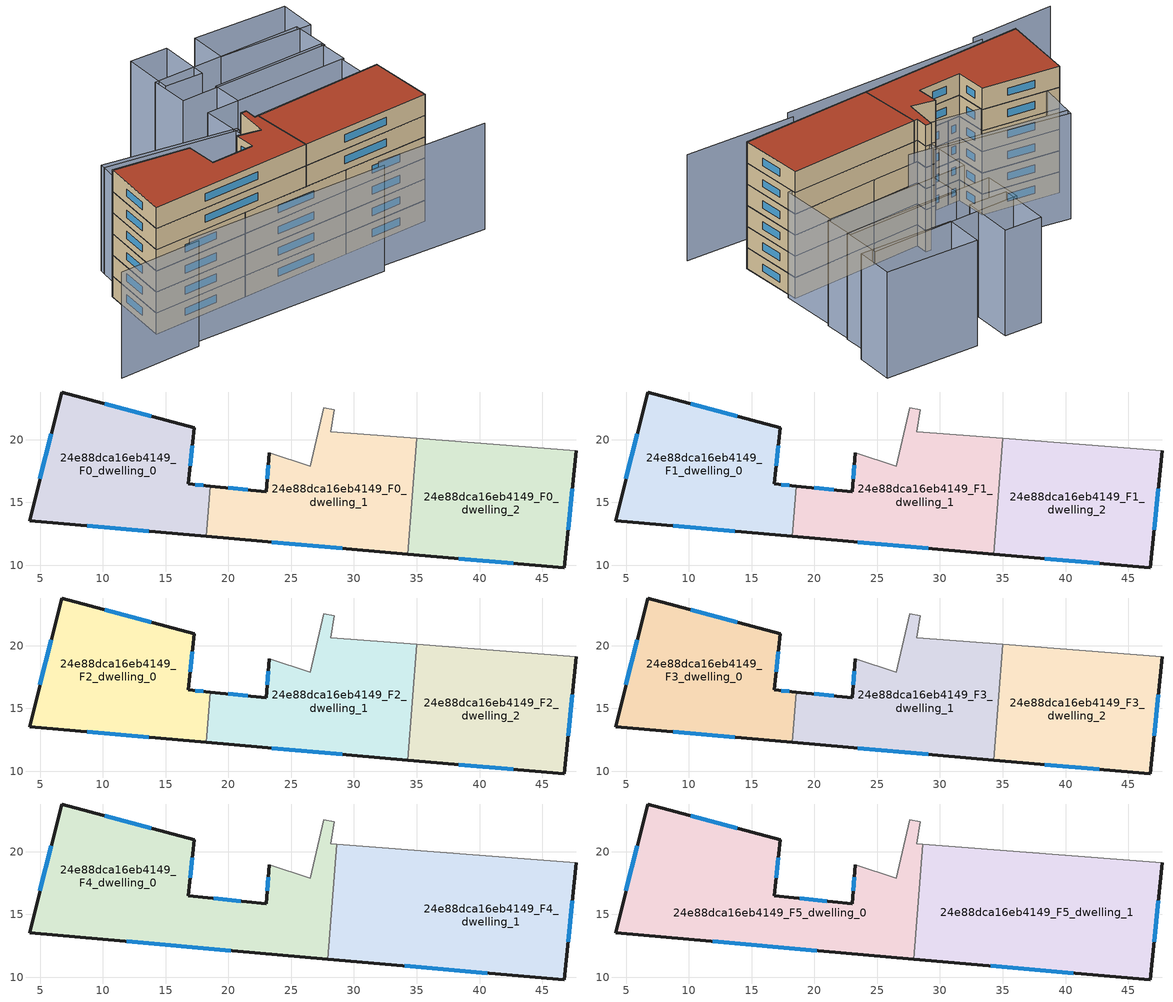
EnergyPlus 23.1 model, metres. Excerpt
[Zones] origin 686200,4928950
24e88dca16eb4149_F0_dwelling_0
 floor ground (EU_floor_Construction): 18.24,12.3 18.55,16.3 16.81,16.48 17.26,20.97 6.73,23.8 4.16,13.54 z0
 wall outside (EU_wall_Construction): 18.24,12.3 4.16,13.54 6.73,23.8 17.26,20.97 16.81,16.48 18.55,16.3 z0:3
 wall to 24e88dca16eb4149_F0_dwelling_1 (EU_wall_Construction): 18.55,16.3 18.24,12.3 z0:3
 window (EU_Window_Construction): 17.11,19.51 16.96,17.94 / 17.38,16.42 17.99,16.36 / 13.66,12.7 8.74,13.13 / 5,16.87 5.9,20.46 / 10.16,22.88 13.84,21.89 z0.98:2.02
24e88dca16eb4149_F0_dwelling_1
 floor ground (EU_floor_Construction): 34.28,10.88 35,20.1 28.14,20.63 28.43,22.38 27.59,22.53 26.51,17.88 23.27,18.96 23,15.87 18.55,16.3 18.24,12.3 z0
 wall outside (EU_wall_Construction): 34.28,10.88 18.24,12.3 / 18.55,16.3 23,15.87 23.27,18.96 z0:3
 wall to 24e88dca16eb4149_F0_dwelling_2 (EU_wall_Construction): 35,20.1 34.28,10.88 z0:3
 wall adiabatic (EU_wall_Construction): 23.27,18.96 26.51,17.88 27.59,22.53 28.43,22.38 28.14,20.63 35,20.1 z0:3
 window (EU_Window_Construction): 29.07,11.34 23.46,11.84 / 20,16.16 21.55,16.01 / 23.09,16.87 23.18,17.95 z0.98:2.02
24e88dca16eb4149_F0_dwelling_2
 floor ground (EU_floor_Construction): 46.75,9.79 47.68,19.12 35,20.1 34.28,10.88 z0
 wall outside (EU_wall_Construction): 47.68,19.12 46.75,9.79 34.28,10.88 z0:3
 wall adiabatic (EU_wall_Construction): 35,20.1 47.68,19.12 z0:3
 window (EU_Window_Construction): 47.38,16.08 47.05,12.82 / 42.7,10.14 38.34,10.53 z0.98:2.02
24e88dca16eb4149_F1_dwelling_0
 floor to 24e88dca16eb4149_F0_dwelling_0 (EU_floor_Construction): 18.24,12.3 18.55,16.3 16.81,16.48 17.26,20.97 6.73,23.8 4.16,13.54 z3
 wall outside (EU_wall_Construction): 18.24,12.3 4.16,13.54 6.73,23.8 17.26,20.97 16.81,16.48 18.55,16.3 z3:6
 wall to 24e88dca16eb4149_F1_dwelling_1 (EU_wall_Construction): 18.55,16.3 18.24,12.3 z3:6
 window (EU_Window_Construction): 17.11,19.51 16.96,17.94 / 17.38,16.42 17.99,16.36 / 13.66,12.7 8.74,13.13 / 5,16.87 5.9,20.46 / 10.16,22.88 13.84,21.89 z3.98:5.02
24e88dca16eb4149_F1_dwelling_1
 floor to 24e88dca16eb4149_F0_dwelling_1 (EU_floor_Construction): 34.28,10.88 35,20.1 28.14,20.63 28.43,22.38 27.59,22.53 26.51,17.88 23.27,18.96 23,15.87 18.55,16.3 18.24,12.3 z3
 wall outside (EU_wall_Construction): 34.28,10.88 18.24,12.3 / 18.55,16.3 23,15.87 23.27,18.96 z3:6
 wall to 24e88dca16eb4149_F1_dwelling_2 (EU_wall_Construction): 35,20.1 34.28,10.88 z3:6
 wall adiabatic (EU_wall_Construction): 23.27,18.96 26.51,17.88 27.59,22.53 28.43,22.38 28.14,20.63 35,20.1 z3:6
 window (EU_Window_Construction): 29.07,11.34 23.46,11.84 / 20,16.16 21.55,16.01 / 23.09,16.87 23.18,17.95 z3.98:5.02
24e88dca16eb4149_F1_dwelling_2
 floor to 24e88dca16eb4149_F0_dwelling_2 (EU_floor_Construction): 46.75,9.79 47.68,19.12 35,20.1 34.28,10.88 z3
 wall outside (EU_wall_Construction): 47.68,19.12 46.75,9.79 34.28,10.88 z3:6
 wall adiabatic (EU_wall_Construction): 35,20.1 47.68,19.12 z3:6
 window (EU_Window_Construction): 47.38,16.08 47.05,12.82 / 42.7,10.14 38.34,10.53 z3.98:5.02
24e88dca16eb4149_F2_dwelling_0
 floor to 24e88dca16eb4149_F1_dwelling_0 (EU_floor_Construction): 18.24,12.3 18.55,16.3 16.81,16.48 17.26,20.97 6.73,23.8 4.16,13.54 z6
 wall outside (EU_wall_Construction): 18.24,12.3 4.16,13.54 6.73,23.8 17.26,20.97 16.81,16.48 18.55,16.3 z6:9
 wall to 24e88dca16eb4149_F2_dwelling_1 (EU_wall_Construction): 18.55,16.3 18.24,12.3 z6:9
 window (EU_Window_Construction): 17.11,19.51 16.96,17.94 / 17.38,16.42 17.99,16.36 / 13.66,12.7 8.74,13.13 / 5,16.87 5.9,20.46 / 10.16,22.88 13.84,21.89 z6.98:8.02
24e88dca16eb4149_F2_dwelling_1
 floor to 24e88dca16eb4149_F1_dwelling_1 (EU_floor_Construction): 34.28,10.88 35,20.1 28.14,20.63 28.43,22.38 27.59,22.53 26.51,17.88 23.27,18.96 23,15.87 18.55,16.3 18.24,12.3 z6
 wall outside (EU_wall_Construction): 34.28,10.88 18.24,12.3 / 18.55,16.3 23,15.87 23.27,18.96 z6:9
 wall to 24e88dca16eb4149_F2_dwelling_2 (EU_wall_Construction): 35,20.1 34.28,10.88 z6:9
 wall adiabatic (EU_wall_Construction): 23.27,18.96 26.51,17.88 27.59,22.53 28.43,22.38 28.14,20.63 35,20.1 z6:9
 window (EU_Window_Construction): 29.07,11.34 23.46,11.84 / 20,16.16 21.55,16.01 / 23.09,16.87 23.18,17.95 z6.98:8.02
24e88dca16eb4149_F2_dwelling_2
 floor to 24e88dca16eb4149_F1_dwelling_2 (EU_floor_Construction): 46.75,9.79 47.68,19.12 35,20.1 34.28,10.88 z6
 wall outside (EU_wall_Construction): 47.68,19.12 46.75,9.79 34.28,10.88 z6:9
 wall adiabatic (EU_wall_Construction): 35,20.1 47.68,19.12 z6:9
 window (EU_Window_Construction): 47.38,16.08 47.05,12.82 / 42.7,10.14 38.34,10.53 z6.98:8.02
24e88dca16eb4149_F3_dwelling_0
 floor to 24e88dca16eb4149_F2_dwelling_0 (EU_floor_Construction): 18.24,12.3 18.55,16.3 16.81,16.48 17.26,20.97 6.73,23.8 4.16,13.54 z9
 wall outside (EU_wall_Construction): 18.24,12.3 4.16,13.54 6.73,23.8 17.26,20.97 16.81,16.48 18.55,16.3 z9:12
 wall to 24e88dca16eb4149_F3_dwelling_1 (EU_wall_Construction): 18.55,16.3 18.24,12.3 z9:12
 window (EU_Window_Construction): 17.11,19.51 16.96,17.94 / 17.38,16.42 17.99,16.36 / 13.66,12.7 8.74,13.13 / 5,16.87 5.9,20.46 / 10.16,22.88 13.84,21.89 z9.98:11.02
24e88dca16eb4149_F3_dwelling_1
 floor to 24e88dca16eb4149_F2_dwelling_1 (EU_floor_Construction): 34.28,10.88 35,20.1 28.14,20.63 28.43,22.38 27.59,22.53 26.51,17.88 23.27,18.96 23,15.87 18.55,16.3 18.24,12.3 z9
 wall outside (EU_wall_Construction): 34.28,10.88 18.24,12.3 / 18.55,16.3 23,15.87 23.27,18.96 z9:12
 wall to 24e88dca16eb4149_F3_dwelling_2 (EU_wall_Construction): 35,20.1 34.28,10.88 z9:12
 wall adiabatic (EU_wall_Construction): 23.27,18.96 26.51,17.88 27.59,22.53 28.43,22.38 28.14,20.63 35,20.1 z9:12
 window (EU_Window_Construction): 29.07,11.34 23.46,11.84 / 20,16.16 21.55,16.01 / 23.09,16.87 23.18,17.95 z9.98:11.02
24e88dca16eb4149_F3_dwelling_2
 floor to 24e88dca16eb4149_F2_dwelling_2 (EU_floor_Construction): 46.75,9.79 47.68,19.12 35,20.1 34.28,10.88 z9
 wall outside (EU_wall_Construction): 47.68,19.12 46.75,9.79 34.28,10.88 z9:12
 wall adiabatic (EU_wall_Construction): 35,20.1 47.68,19.12 z9:12
 window (EU_Window_Construction): 47.38,16.08 47.05,12.82 / 42.7,10.14 38.34,10.53 z9.98:11.02
24e88dca16eb4149_F4_dwelling_0
 floor to 24e88dca16eb4149_F3_dwelling_0 (EU_floor_Construction): 18.24,12.3 18.55,16.3 16.81,16.48 17.26,20.97 6.73,23.8 4.16,13.54 z12
 floor to 24e88dca16eb4149_F3_dwelling_1 (EU_floor_Construction): 27.93,11.44 28.64,20.59 28.14,20.63 28.43,22.38 27.59,22.53 26.51,17.88 23.27,18.96 23,15.87 18.55,16.3 18.24,12.3 z12
 wall outside (EU_wall_Construction): 27.93,11.44 4.16,13.54 6.73,23.8 17.26,20.97 16.81,16.48 23,15.87 23.27,18.96 z12:15
 wall to 24e88dca16eb4149_F4_dwelling_1 (EU_wall_Construction): 28.64,20.59 27.93,11.44 z12:15
 wall adiabatic (EU_wall_Construction): 23.27,18.96 26.51,17.88 27.59,22.53 28.43,22.38 28.14,20.63 28.64,20.59 z12:15
 window (EU_Window_Construction): 20.2,12.12 11.89,12.86 / 5,16.87 5.9,20.46 / 10.16,22.88 13.84,21.89 / 17.11,19.51 16.96,17.94 / 18.82,16.28 20.99,16.06 / 23.09,16.87 23.18,17.95 z12.98:14.02
24e88dca16eb4149_F4_dwelling_1
 floor to 24e88dca16eb4149_F3_dwelling_1 (EU_floor_Construction): 34.28,10.88 35,20.1 28.64,20.59 27.93,11.44 z12
 floor to 24e88dca16eb4149_F3_dwelling_2 (EU_floor_Construction): 46.75,9.79 47.68,19.12 35,20.1 34.28,10.88 z12
 wall outside (EU_wall_Construction): 47.68,19.12 46.75,9.79 27.93,11.44 z12:15
 wall adiabatic (EU_wall_Construction): 28.64,20.59 47.68,19.12 z12:15
 window (EU_Window_Construction): 47.38,16.08 47.05,12.82 / 40.63,10.32 34.05,10.9 z12.98:14.02
24e88dca16eb4149_F5_dwelling_0
 floor to 24e88dca16eb4149_F4_dwelling_0 (EU_floor_Construction): 27.93,11.44 28.64,20.59 28.14,20.63 28.43,22.38 27.59,22.53 26.51,17.88 23.27,18.96 23,15.87 16.81,16.48 17.26,20.97 6.73,23.8 4.16,13.54 z15
 wall outside (EU_wall_Construction): 27.93,11.44 4.16,13.54 6.73,23.8 17.26,20.97 16.81,16.48 23,15.87 23.27,18.96 z15:18
 wall to 24e88dca16eb4149_F5_dwelling_1 (EU_wall_Construction): 28.64,20.59 27.93,11.44 z15:18
 wall adiabatic (EU_wall_Construction): 23.27,18.96 26.51,17.88 27.59,22.53 28.43,22.38 28.14,20.63 28.64,20.59 z15:18
 window (EU_Window_Construction): 20.2,12.12 11.89,12.86 / 5,16.87 5.9,20.46 / 10.16,22.88 13.84,21.89 / 17.11,19.51 16.96,17.94 / 18.82,16.28 20.99,16.06 / 23.09,16.87 23.18,17.95 z15.98:17.02
 roof outside (EU_roof_Construction): 28.43,22.38 28.14,20.63 28.64,20.59 27.93,11.44 4.16,13.54 6.73,23.8 17.26,20.97 16.81,16.48 23,15.87 23.27,18.96 26.51,17.88 27.59,22.53 z18
24e88dca16eb4149_F5_dwelling_1
 floor to 24e88dca16eb4149_F4_dwelling_1 (EU_floor_Construction): 46.75,9.79 47.68,19.12 28.64,20.59 27.93,11.44 z15
 wall outside (EU_wall_Construction): 47.68,19.12 46.75,9.79 27.93,11.44 z15:18
 wall adiabatic (EU_wall_Construction): 28.64,20.59 47.68,19.12 z15:18
 window (EU_Window_Construction): 47.38,16.08 47.05,12.82 / 40.63,10.32 34.05,10.9 z15.98:17.02
 roof outside (EU_roof_Construction): 47.68,19.12 46.75,9.79 27.93,11.44 28.64,20.59 z18
shading: -6.25,9.09 5.85,7.87 / 5.28,8.86 34.7,4.77 / 34.88,5.84 50.59,3.29 / 31.35,22.41 9.99,28.45 / 28.32,28.99 49.09,26.64 / 49.09,26.64 48.16,18.36 / 48.16,18.36 27.38,20.71 / 27.38,20.71 28.32,28.99 / 49.43,26.6 33.04,28.39 / 33.04,28.39 33.52,32.82 / 33.52,32.82 49.91,31.03 / 49.91,31.03 49.43,26.6 / 28.96,38.69 50.7,36.01 / 50.7,36.01 50.03,30.53 / 50.03,30.53 28.28,33.2 / 28.28,33.2 28.96,38.69 / 39.91,42.85 53.17,40.63 / 53.17,40.63 52.26,35.17 / 52.26,35.17 38.99,37.39 / 38.99,37.39 39.91,42.85 / 35.75,43.56 34.53,36.2 / 34.53,36.2 29.19,37.09 / 29.19,37.09 30.41,44.44 / 30.41,44.44 35.75,43.56 / 26.5,17.88 8.43,23.34 / 8.43,23.34 10.21,29.22 / 10.21,29.22 28.28,23.75 / 28.28,23.75 26.5,17.88 z0:15
[Building]
EU S2 Campaign: North Axis=0; Terrain=City; Solar Distribution=FullExterior
[Site:Location]
Bologna: Latitude=44.5; Longitude=11.25; Time Zone=1; Elevation=37
[SizingPeriod:WeatherFileDays]
AnnualSizingPeriod: Begin Month=1; Begin Day of Month=1; End Month=12; End Day of Month=31; Day of Week for Start Day=Monday; Use Weather File Daylight Saving Period=No; Use Weather File Rain and Snow Indicators=No
[MATERIAL]
EU_InternalMass_Material: Roughness=MediumRough; Thickness=0.1; Conductivity=1; Density=1800; Specific Heat=900; Thermal Absorptance=0.9; Solar Absorptance=0.7; Visible Absorptance=0.7
[MATERIAL:NOMASS] Roughness=MediumRough; Thermal Absorptance=0.9; Solar Absorptance=0.7; Visible Absorptance=0.7
Name | Thermal Resistance
EU_wall_NoMass | 0.905828
EU_roof_NoMass | 0.37593
EU_floor_NoMass | 0.67114
[WINDOWMATERIAL:SIMPLEGLAZINGSYSTEM]
EU_Window_SimpleGlazing: UFactor=4.52486; Solar Heat Gain Coefficient=0.85; Visible Transmittance=0.85
[CONSTRUCTION]
EU_wall_Construction: EU_wall_NoMass
EU_roof_Construction: EU_roof_NoMass
EU_floor_Construction: EU_floor_NoMass
EU_InternalMass_Construction: EU_InternalMass_Material
EU_Window_Construction: EU_Window_SimpleGlazing
[ZONE] Type=1; Multiplier=1; Ceiling Height=autocalculate; Floor Area=autocalculate; Part of Total Floor Area=Yes
Name | Volume
24e88dca16eb4149_F0_dwelling_0; 24e88dca16eb4149_F1_dwelling_0; 24e88dca16eb4149_F2_dwelling_0; 24e88dca16eb4149_F3_dwelling_0 | 352.363
24e88dca16eb4149_F4_dwelling_0; 24e88dca16eb4149_F5_dwelling_0 | 528.537
24e88dca16eb4149_F0_dwelling_1; 24e88dca16eb4149_F1_dwelling_1; 24e88dca16eb4149_F2_dwelling_1; 24e88dca16eb4149_F3_dwelling_1 | 352.359
24e88dca16eb4149_F4_dwelling_1; 24e88dca16eb4149_F5_dwelling_1 | 528.534
24e88dca16eb4149_F0_dwelling_2; 24e88dca16eb4149_F1_dwelling_2; 24e88dca16eb4149_F2_dwelling_2; 24e88dca16eb4149_F3_dwelling_2 | 352.367
[INTERNALMASS] Construction=EU_InternalMass_Construction
Name | Zone or ZoneList | Surface Area
24e88dca16eb4149_F0_dwelling_0_EU_InternalMass | 24e88dca16eb4149_F0_dwelling_0 | 117.454
24e88dca16eb4149_F0_dwelling_1_EU_InternalMass | 24e88dca16eb4149_F0_dwelling_1 | 117.453
24e88dca16eb4149_F0_dwelling_2_EU_InternalMass | 24e88dca16eb4149_F0_dwelling_2 | 117.455
24e88dca16eb4149_F1_dwelling_0_EU_InternalMass | 24e88dca16eb4149_F1_dwelling_0 | 117.454
24e88dca16eb4149_F1_dwelling_1_EU_InternalMass | 24e88dca16eb4149_F1_dwelling_1 | 117.453
24e88dca16eb4149_F1_dwelling_2_EU_InternalMass | 24e88dca16eb4149_F1_dwelling_2 | 117.455
24e88dca16eb4149_F2_dwelling_0_EU_InternalMass | 24e88dca16eb4149_F2_dwelling_0 | 117.454
24e88dca16eb4149_F2_dwelling_1_EU_InternalMass | 24e88dca16eb4149_F2_dwelling_1 | 117.453
24e88dca16eb4149_F2_dwelling_2_EU_InternalMass | 24e88dca16eb4149_F2_dwelling_2 | 117.455
24e88dca16eb4149_F3_dwelling_0_EU_InternalMass | 24e88dca16eb4149_F3_dwelling_0 | 117.454
24e88dca16eb4149_F3_dwelling_1_EU_InternalMass | 24e88dca16eb4149_F3_dwelling_1 | 117.453
24e88dca16eb4149_F3_dwelling_2_EU_InternalMass | 24e88dca16eb4149_F3_dwelling_2 | 117.455
24e88dca16eb4149_F4_dwelling_0_EU_InternalMass | 24e88dca16eb4149_F4_dwelling_0 | 176.179
24e88dca16eb4149_F4_dwelling_1_EU_InternalMass | 24e88dca16eb4149_F4_dwelling_1 | 176.178
24e88dca16eb4149_F5_dwelling_0_EU_InternalMass | 24e88dca16eb4149_F5_dwelling_0 | 176.179
24e88dca16eb4149_F5_dwelling_1_EU_InternalMass | 24e88dca16eb4149_F5_dwelling_1 | 176.178
[OTHEREQUIPMENT] Fuel Type=Electricity; Design Level Calculation Method=Watts/Area; Power per Zone Floor Area=1; Fraction Latent=0; Fraction Radiant=0; Fraction Lost=0; Carbon Dioxide Generation Rate=0; EndUse Subcategory=EU_Step8_InternalGains
Name | Zone or ZoneList or Space or SpaceList | Schedule
EU_Step8_InternalGain_24e88dca16eb4149_F0_dwelling_0_f000 | 24e88dca16eb4149_F0_dwelling_0 | EU_Step8_GainSchedule_24e88dca16eb4149_F0_dwelling_0_f000
EU_Step8_InternalGain_24e88dca16eb4149_F0_dwelling_1_f000 | 24e88dca16eb4149_F0_dwelling_1 | EU_Step8_GainSchedule_24e88dca16eb4149_F0_dwelling_1_f000
EU_Step8_InternalGain_24e88dca16eb4149_F0_dwelling_2_f000 | 24e88dca16eb4149_F0_dwelling_2 | EU_Step8_GainSchedule_24e88dca16eb4149_F0_dwelling_2_f000
EU_Step8_InternalGain_24e88dca16eb4149_F1_dwelling_0_f000 | 24e88dca16eb4149_F1_dwelling_0 | EU_Step8_GainSchedule_24e88dca16eb4149_F1_dwelling_0_f000
EU_Step8_InternalGain_24e88dca16eb4149_F1_dwelling_1_f000 | 24e88dca16eb4149_F1_dwelling_1 | EU_Step8_GainSchedule_24e88dca16eb4149_F1_dwelling_1_f000
EU_Step8_InternalGain_24e88dca16eb4149_F1_dwelling_2_f000 | 24e88dca16eb4149_F1_dwelling_2 | EU_Step8_GainSchedule_24e88dca16eb4149_F1_dwelling_2_f000
EU_Step8_InternalGain_24e88dca16eb4149_F2_dwelling_0_f000 | 24e88dca16eb4149_F2_dwelling_0 | EU_Step8_GainSchedule_24e88dca16eb4149_F2_dwelling_0_f000
EU_Step8_InternalGain_24e88dca16eb4149_F2_dwelling_1_f000 | 24e88dca16eb4149_F2_dwelling_1 | EU_Step8_GainSchedule_24e88dca16eb4149_F2_dwelling_1_f000
EU_Step8_InternalGain_24e88dca16eb4149_F2_dwelling_2_f000 | 24e88dca16eb4149_F2_dwelling_2 | EU_Step8_GainSchedule_24e88dca16eb4149_F2_dwelling_2_f000
EU_Step8_InternalGain_24e88dca16eb4149_F3_dwelling_0_f000 | 24e88dca16eb4149_F3_dwelling_0 | EU_Step8_GainSchedule_24e88dca16eb4149_F3_dwelling_0_f000
EU_Step8_InternalGain_24e88dca16eb4149_F3_dwelling_1_f000 | 24e88dca16eb4149_F3_dwelling_1 | EU_Step8_GainSchedule_24e88dca16eb4149_F3_dwelling_1_f000
EU_Step8_InternalGain_24e88dca16eb4149_F3_dwelling_2_f000 | 24e88dca16eb4149_F3_dwelling_2 | EU_Step8_GainSchedule_24e88dca16eb4149_F3_dwelling_2_f000
EU_Step8_InternalGain_24e88dca16eb4149_F4_dwelling_0_f000 | 24e88dca16eb4149_F4_dwelling_0 | EU_Step8_GainSchedule_24e88dca16eb4149_F4_dwelling_0_f000
EU_Step8_InternalGain_24e88dca16eb4149_F4_dwelling_1_f000 | 24e88dca16eb4149_F4_dwelling_1 | EU_Step8_GainSchedule_24e88dca16eb4149_F4_dwelling_1_f000
EU_Step8_InternalGain_24e88dca16eb4149_F5_dwelling_0_f000 | 24e88dca16eb4149_F5_dwelling_0 | EU_Step8_GainSchedule_24e88dca16eb4149_F5_dwelling_0_f000
EU_Step8_InternalGain_24e88dca16eb4149_F5_dwelling_1_f000 | 24e88dca16eb4149_F5_dwelling_1 | EU_Step8_GainSchedule_24e88dca16eb4149_F5_dwelling_1_f000
[ZONEVENTILATION:DESIGNFLOWRATE] Schedule=EU_AlwaysOn; Design Flow Rate Calculation Method=AirChanges/Hour; Air Changes per Hour=0.73129; Ventilation Type=Natural; Fan Pressure Rise=0; Fan Total Efficiency=1; Constant Term Coefficient=1; Temperature Term Coefficient=0; Velocity Term Coefficient=0; Velocity Squared Term Coefficient=0; Minimum Indoor Temperature=-100; Maximum Indoor Temperature=100; Delta Temperature=-100; Minimum Outdoor Temperature=-100; Maximum Outdoor Temperature=100; Maximum Wind Speed=40
Name | Zone or ZoneList or Space or SpaceList
EU_ConstantAir_24e88dca16eb4149_F0_dwelling_0 | 24e88dca16eb4149_F0_dwelling_0
EU_ConstantAir_24e88dca16eb4149_F0_dwelling_1 | 24e88dca16eb4149_F0_dwelling_1
EU_ConstantAir_24e88dca16eb4149_F0_dwelling_2 | 24e88dca16eb4149_F0_dwelling_2
EU_ConstantAir_24e88dca16eb4149_F1_dwelling_0 | 24e88dca16eb4149_F1_dwelling_0
EU_ConstantAir_24e88dca16eb4149_F1_dwelling_1 | 24e88dca16eb4149_F1_dwelling_1
EU_ConstantAir_24e88dca16eb4149_F1_dwelling_2 | 24e88dca16eb4149_F1_dwelling_2
EU_ConstantAir_24e88dca16eb4149_F2_dwelling_0 | 24e88dca16eb4149_F2_dwelling_0
EU_ConstantAir_24e88dca16eb4149_F2_dwelling_1 | 24e88dca16eb4149_F2_dwelling_1
EU_ConstantAir_24e88dca16eb4149_F2_dwelling_2 | 24e88dca16eb4149_F2_dwelling_2
EU_ConstantAir_24e88dca16eb4149_F3_dwelling_0 | 24e88dca16eb4149_F3_dwelling_0
EU_ConstantAir_24e88dca16eb4149_F3_dwelling_1 | 24e88dca16eb4149_F3_dwelling_1
EU_ConstantAir_24e88dca16eb4149_F3_dwelling_2 | 24e88dca16eb4149_F3_dwelling_2
EU_ConstantAir_24e88dca16eb4149_F4_dwelling_0 | 24e88dca16eb4149_F4_dwelling_0
EU_ConstantAir_24e88dca16eb4149_F4_dwelling_1 | 24e88dca16eb4149_F4_dwelling_1
EU_ConstantAir_24e88dca16eb4149_F5_dwelling_0 | 24e88dca16eb4149_F5_dwelling_0
EU_ConstantAir_24e88dca16eb4149_F5_dwelling_1 | 24e88dca16eb4149_F5_dwelling_1
[HVACTEMPLATE:THERMOSTAT] Constant Heating Setpoint=20; Constant Cooling Setpoint=50
EU_HeatOnly_24e88dca16eb4149_F0_dwelling_0; EU_HeatOnly_24e88dca16eb4149_F0_dwelling_1; EU_HeatOnly_24e88dca16eb4149_F0_dwelling_2; EU_HeatOnly_24e88dca16eb4149_F1_dwelling_0; EU_HeatOnly_24e88dca16eb4149_F1_dwelling_1; EU_HeatOnly_24e88dca16eb4149_F1_dwelling_2; EU_HeatOnly_24e88dca16eb4149_F2_dwelling_0; EU_HeatOnly_24e88dca16eb4149_F2_dwelling_1; EU_HeatOnly_24e88dca16eb4149_F2_dwelling_2; EU_HeatOnly_24e88dca16eb4149_F3_dwelling_0; EU_HeatOnly_24e88dca16eb4149_F3_dwelling_1; EU_HeatOnly_24e88dca16eb4149_F3_dwelling_2; EU_HeatOnly_24e88dca16eb4149_F4_dwelling_0; EU_HeatOnly_24e88dca16eb4149_F4_dwelling_1; EU_HeatOnly_24e88dca16eb4149_F5_dwelling_0; EU_HeatOnly_24e88dca16eb4149_F5_dwelling_1
[HVACTEMPLATE:ZONE:IDEALLOADSAIRSYSTEM] System Availability Schedule=EU_AlwaysOn; Maximum Heating Supply Air Temperature=50; Minimum Cooling Supply Air Temperature=13; Maximum Heating Supply Air Humidity Ratio=0.0156; Minimum Cooling Supply Air Humidity Ratio=0.0077; Heating Limit=NoLimit; Cooling Limit=NoLimit; Heating Availability Schedule=EU_AlwaysOn; Cooling Availability Schedule=EU_CoolingOff; Dehumidification Control Type=ConstantSensibleHeatRatio; Cooling Sensible Heat Ratio=0.7; Dehumidification Setpoint=60; Humidification Control Type=None; Humidification Setpoint=30; Outdoor Air Method=None; Outdoor Air Flow Rate per Person=0.00944; Outdoor Air Flow Rate per Zone Floor Area=0; Outdoor Air Flow Rate per Zone=0; Demand Controlled Ventilation Type=None; Outdoor Air Economizer Type=NoEconomizer; Heat Recovery Type=None; Sensible Heat Recovery Effectiveness=0.7; Latent Heat Recovery Effectiveness=0.65
Name | Template Thermostat
24e88dca16eb4149_F0_dwelling_0 | EU_HeatOnly_24e88dca16eb4149_F0_dwelling_0
24e88dca16eb4149_F0_dwelling_1 | EU_HeatOnly_24e88dca16eb4149_F0_dwelling_1
24e88dca16eb4149_F0_dwelling_2 | EU_HeatOnly_24e88dca16eb4149_F0_dwelling_2
24e88dca16eb4149_F1_dwelling_0 | EU_HeatOnly_24e88dca16eb4149_F1_dwelling_0
24e88dca16eb4149_F1_dwelling_1 | EU_HeatOnly_24e88dca16eb4149_F1_dwelling_1
24e88dca16eb4149_F1_dwelling_2 | EU_HeatOnly_24e88dca16eb4149_F1_dwelling_2
24e88dca16eb4149_F2_dwelling_0 | EU_HeatOnly_24e88dca16eb4149_F2_dwelling_0
24e88dca16eb4149_F2_dwelling_1 | EU_HeatOnly_24e88dca16eb4149_F2_dwelling_1
24e88dca16eb4149_F2_dwelling_2 | EU_HeatOnly_24e88dca16eb4149_F2_dwelling_2
24e88dca16eb4149_F3_dwelling_0 | EU_HeatOnly_24e88dca16eb4149_F3_dwelling_0
24e88dca16eb4149_F3_dwelling_1 | EU_HeatOnly_24e88dca16eb4149_F3_dwelling_1
24e88dca16eb4149_F3_dwelling_2 | EU_HeatOnly_24e88dca16eb4149_F3_dwelling_2
24e88dca16eb4149_F4_dwelling_0 | EU_HeatOnly_24e88dca16eb4149_F4_dwelling_0
24e88dca16eb4149_F4_dwelling_1 | EU_HeatOnly_24e88dca16eb4149_F4_dwelling_1
24e88dca16eb4149_F5_dwelling_0 | EU_HeatOnly_24e88dca16eb4149_F5_dwelling_0
24e88dca16eb4149_F5_dwelling_1 | EU_HeatOnly_24e88dca16eb4149_F5_dwelling_1
[SIZING:ZONE] Zone Cooling Design Supply Air Temperature Input Method=SupplyAirTemperature; Zone Cooling Design Supply Air Temperature=13; Zone Heating Design Supply Air Temperature Input Method=SupplyAirTemperature; Zone Heating Design Supply Air Temperature=50; Zone Cooling Design Supply Air Humidity Ratio=0.008; Zone Heating Design Supply Air Humidity Ratio=0.008; Cooling Design Air Flow Method=DesignDay; Cooling Design Air Flow Rate=0; Cooling Minimum Air Flow per Zone Floor Area=0.000762; Cooling Minimum Air Flow=0; Cooling Minimum Air Flow Fraction=0.2; Heating Design Air Flow Method=DesignDay; Heating Design Air Flow Rate=0; Heating Maximum Air Flow per Zone Floor Area=0.002032; Heating Maximum Air Flow=0.141576; Heating Maximum Air Flow Fraction=0.3; Account for Dedicated Outdoor Air System=No; Dedicated Outdoor Air System Control Strategy=NeutralSupplyAir; Dedicated Outdoor Air Low Setpoint Temperature for Design=autosize; Dedicated Outdoor Air High Setpoint Temperature for Design=autosize; Zone Load Sizing Method=Sensible Load Only No Latent Load; Zone Latent Cooling Design Supply Air Humidity Ratio Input Method=HumidityRatioDifference; Zone Cooling Design Supply Air Humidity Ratio Difference=0.005; Zone Latent Heating Design Supply Air Humidity Ratio Input Method=HumidityRatioDifference; Zone Humidification Design Supply Air Humidity Ratio Difference=0.005
24e88dca16eb4149_F0_dwelling_0; 24e88dca16eb4149_F0_dwelling_1; 24e88dca16eb4149_F0_dwelling_2; 24e88dca16eb4149_F1_dwelling_0; 24e88dca16eb4149_F1_dwelling_1; 24e88dca16eb4149_F1_dwelling_2; 24e88dca16eb4149_F2_dwelling_0; 24e88dca16eb4149_F2_dwelling_1; 24e88dca16eb4149_F2_dwelling_2; 24e88dca16eb4149_F3_dwelling_0; 24e88dca16eb4149_F3_dwelling_1; 24e88dca16eb4149_F3_dwelling_2; 24e88dca16eb4149_F4_dwelling_0; 24e88dca16eb4149_F4_dwelling_1; 24e88dca16eb4149_F5_dwelling_0; 24e88dca16eb4149_F5_dwelling_1
[SCHEDULE:CONSTANT]
Name | Hourly Value
EU_AlwaysOn | 1
EU_CoolingOff | 0
[SCHEDULE:FILE] Column Number=1; Rows to Skip at Top=0; Number of Hours of Data=8760; Column Separator=Comma; Interpolate to Timestep=No; Minutes per Item=60; Adjust Schedule for Daylight Savings=Yes
Name | File
EU_Step8_GainSchedule_24e88dca16eb4149_F0_dwelling_0_f000 | ../../schedules/24e88dca16eb4149/24e88dca16eb4149_F0_dwelling_0_f000_gain.csv
EU_Step8_GainSchedule_24e88dca16eb4149_F0_dwelling_1_f000 | ../../schedules/24e88dca16eb4149/24e88dca16eb4149_F0_dwelling_1_f000_gain.csv
EU_Step8_GainSchedule_24e88dca16eb4149_F0_dwelling_2_f000 | ../../schedules/24e88dca16eb4149/24e88dca16eb4149_F0_dwelling_2_f000_gain.csv
EU_Step8_GainSchedule_24e88dca16eb4149_F1_dwelling_0_f000 | ../../schedules/24e88dca16eb4149/24e88dca16eb4149_F1_dwelling_0_f000_gain.csv
EU_Step8_GainSchedule_24e88dca16eb4149_F1_dwelling_1_f000 | ../../schedules/24e88dca16eb4149/24e88dca16eb4149_F1_dwelling_1_f000_gain.csv
EU_Step8_GainSchedule_24e88dca16eb4149_F1_dwelling_2_f000 | ../../schedules/24e88dca16eb4149/24e88dca16eb4149_F1_dwelling_2_f000_gain.csv
EU_Step8_GainSchedule_24e88dca16eb4149_F2_dwelling_0_f000 | ../../schedules/24e88dca16eb4149/24e88dca16eb4149_F2_dwelling_0_f000_gain.csv
EU_Step8_GainSchedule_24e88dca16eb4149_F2_dwelling_1_f000 | ../../schedules/24e88dca16eb4149/24e88dca16eb4149_F2_dwelling_1_f000_gain.csv
EU_Step8_GainSchedule_24e88dca16eb4149_F2_dwelling_2_f000 | ../../schedules/24e88dca16eb4149/24e88dca16eb4149_F2_dwelling_2_f000_gain.csv
EU_Step8_GainSchedule_24e88dca16eb4149_F3_dwelling_0_f000 | ../../schedules/24e88dca16eb4149/24e88dca16eb4149_F3_dwelling_0_f000_gain.csv
EU_Step8_GainSchedule_24e88dca16eb4149_F3_dwelling_1_f000 | ../../schedules/24e88dca16eb4149/24e88dca16eb4149_F3_dwelling_1_f000_gain.csv
EU_Step8_GainSchedule_24e88dca16eb4149_F3_dwelling_2_f000 | ../../schedules/24e88dca16eb4149/24e88dca16eb4149_F3_dwelling_2_f000_gain.csv
EU_Step8_GainSchedule_24e88dca16eb4149_F4_dwelling_0_f000 | ../../schedules/24e88dca16eb4149/24e88dca16eb4149_F4_dwelling_0_f000_gain.csv
EU_Step8_GainSchedule_24e88dca16eb4149_F4_dwelling_1_f000 | ../../schedules/24e88dca16eb4149/24e88dca16eb4149_F4_dwelling_1_f000_gain.csv
EU_Step8_GainSchedule_24e88dca16eb4149_F5_dwelling_0_f000 | ../../schedules/24e88dca16eb4149/24e88dca16eb4149_F5_dwelling_0_f000_gain.csv
EU_Step8_GainSchedule_24e88dca16eb4149_F5_dwelling_1_f000 | ../../schedules/24e88dca16eb4149/24e88dca16eb4149_F5_dwelling_1_f000_gain.csv
